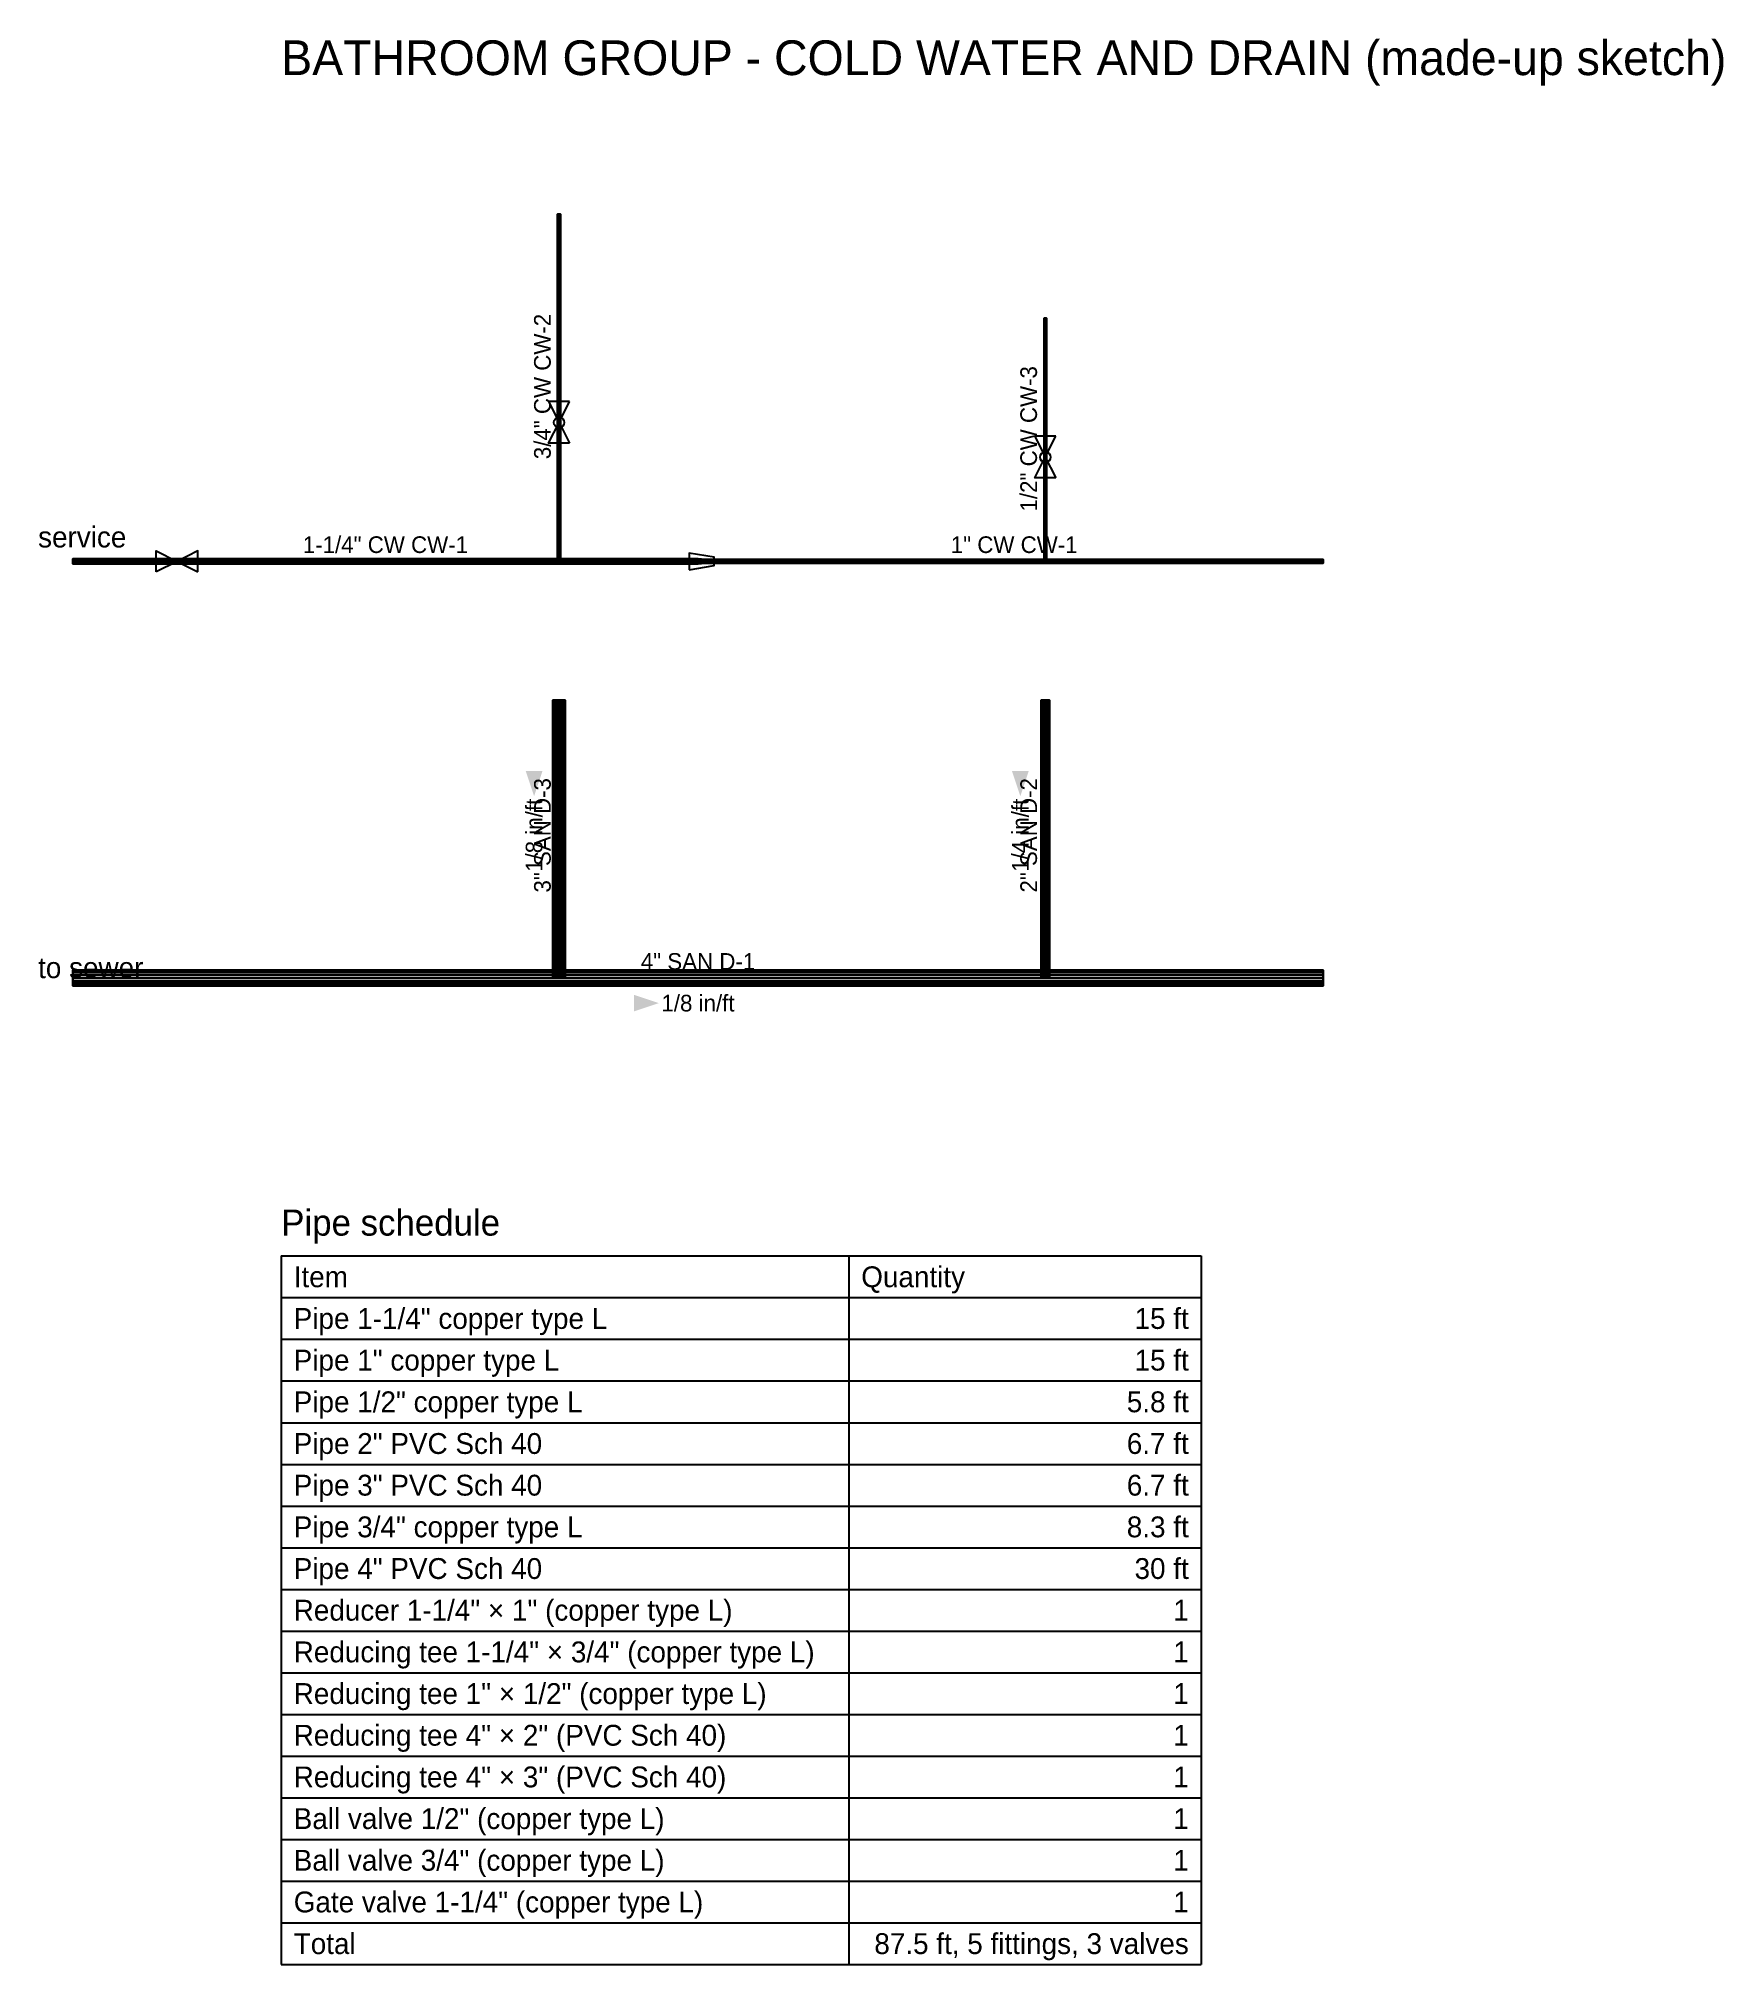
# Model space of a CAD drawing. Header units: inches. Extents: x -70 to 415, y -404 to 151.
import ezdxf
from ezdxf.enums import TextEntityAlignment as Align

# ---------------------------------------------------------------- set-up
doc = ezdxf.new("R2010")
doc.units = ezdxf.units.IN
doc.header["$MEASUREMENT"] = 0
for name, color, linetype in [('CC-3D', 8, 'Continuous'), ('P-ANNO-SCHD', 7, 'Continuous'), ('P-DOMW-CWTR', 7, 'Continuous'), ('P-SANR-PIPE', 7, 'Continuous')]:
    doc.layers.add(name, color=color, linetype=linetype)

# ---------------------------------------------------------------- blocks, each defined once
blk = doc.blocks.new('*U256C5930CB0AE103')
at = {"color": 0}
for p, q in [((-60, 0), (-36, 0)), ((-24, 0), (120, 0)), ((120, 0), (300, 0))]:
    blk.add_line(p, q, dxfattribs=at)
at = {"color": 0, "flags": 128}
for points in [[(-36, -3), (-36, 3), (-30, 0)], [(-24, -3), (-24, 3), (-30, 0)], [(117.43125, -2.4), (124.63125, -1.2), (124.63125, 1.2), (117.43125, 2.4)]]:
    blk.add_lwpolyline(points, close=True, dxfattribs=at)
at = {"color": 0}
for s, p in [('1-1/4" CW CW-1', (30, 4.8)), ('1" CW CW-1', (211.03125, 4.8))]:
    blk.add_text(s, height=4.8, dxfattribs=at).set_placement(p, align=Align.MIDDLE_CENTER)
blk = doc.blocks.new('*U9EBAEF4C590B4C33')
at = {"color": 0}
for p, q in [((80, 46), (80, 100)), ((80, 0), (80, 34))]:
    blk.add_line(p, q, dxfattribs=at)
at = {"color": 0, "flags": 128}
for points in [[(83, 46), (77, 46), (80, 40)], [(83, 34), (77, 34), (80, 40)]]:
    blk.add_lwpolyline(points, close=True, dxfattribs=at)
at = {"color": 0}
blk.add_circle((80, 40), 1.5, dxfattribs=at)
blk.add_text('3/4" CW CW-2', height=4.8, rotation=90, dxfattribs=at).set_placement((75.2, 50.34375), align=Align.MIDDLE_CENTER)
blk = doc.blocks.new('*U578DC77557B78533')
at = {"color": 0}
for p, q in [((220, 36), (220, 70)), ((220, 0), (220, 24))]:
    blk.add_line(p, q, dxfattribs=at)
at = {"color": 0, "flags": 128}
for points in [[(223, 36), (217, 36), (220, 30)], [(223, 24), (217, 24), (220, 30)]]:
    blk.add_lwpolyline(points, close=True, dxfattribs=at)
at = {"color": 0}
blk.add_circle((220, 30), 1.5, dxfattribs=at)
blk.add_text('1/2" CW CW-3', height=4.8, rotation=90, dxfattribs=at).set_placement((215.2, 35.28125), align=Align.MIDDLE_CENTER)
blk = doc.blocks.new('*U0C0E658639084C20')
at = {"color": 0}
blk.add_line((-60, -120), (300, -120), dxfattribs=at)
blk.add_solid([(101.53, -129.6), (108.73, -127.2), (101.53, -124.8)], dxfattribs=at)
for s, p in [('4" SAN D-1', (120, -115.2)), ('1/8 in/ft', (120, -127.2))]:
    blk.add_text(s, height=4.8, dxfattribs=at).set_placement(p, align=Align.MIDDLE_CENTER)
blk = doc.blocks.new('*U2BAEEB14CDB3A947')
at = {"color": 0}
blk.add_line((220, -40), (220, -120), dxfattribs=at)
blk.add_solid([(210.4, -60.41), (212.8, -67.61), (215.2, -60.41)], dxfattribs=at)
for s, p in [('2" SAN D-2', (215.2, -78.88)), ('1/4 in/ft', (212.8, -78.88))]:
    blk.add_text(s, height=4.8, rotation=90, dxfattribs=at).set_placement(p, align=Align.MIDDLE_CENTER)
blk = doc.blocks.new('*UD1677540BDF30BA9')
at = {"color": 0}
blk.add_line((80, -40), (80, -120), dxfattribs=at)
blk.add_solid([(70.4, -60.41), (72.8, -67.61), (75.2, -60.41)], dxfattribs=at)
for s, p in [('3" SAN D-3', (75.2, -78.88)), ('1/8 in/ft', (72.8, -78.88))]:
    blk.add_text(s, height=4.8, rotation=90, dxfattribs=at).set_placement(p, align=Align.MIDDLE_CENTER)
blk = doc.blocks.new('*U395E090E3C04CB55')
at = {"color": 0}
for p, q in [((0, 0), (264.9, 0)), ((0, 0), (0, -204)), ((163.4, 0), (163.4, -204)), ((264.9, 0), (264.9, -204)), ((0, -12), (264.9, -12)), ((0, -24), (264.9, -24)), ((0, -36), (264.9, -36)), ((0, -48), (264.9, -48)), ((0, -60), (264.9, -60)), ((0, -72), (264.9, -72)), ((0, -84), (264.9, -84)), ((0, -96), (264.9, -96)), ((0, -108), (264.9, -108)), ((0, -120), (264.9, -120)), ((0, -132), (264.9, -132)), ((0, -144), (264.9, -144)), ((0, -156), (264.9, -156)), ((0, -168), (264.9, -168)), ((0, -180), (264.9, -180)), ((0, -192), (264.9, -192)), ((0, -204), (264.9, -204))]:
    blk.add_line(p, q, dxfattribs=at)
blk.add_text('Pipe schedule', height=7.5, dxfattribs=at).set_placement((0, 3.6), align=Align.BOTTOM_LEFT)
for s, p in [('Item', (3.6, -6)), ('Quantity', (167, -6)), ('Pipe 1-1/4" copper type L', (3.6, -18)), ('Pipe 1" copper type L', (3.6, -30)), ('Pipe 1/2" copper type L', (3.6, -42)), ('Pipe 2" PVC Sch 40', (3.6, -54)), ('Pipe 3" PVC Sch 40', (3.6, -66)), ('Pipe 3/4" copper type L', (3.6, -78)), ('Pipe 4" PVC Sch 40', (3.6, -90)), ('Reducer 1-1/4" × 1" (copper type L)', (3.6, -102)), ('Reducing tee 1-1/4" × 3/4" (copper type L)', (3.6, -114)), ('Reducing tee 1" × 1/2" (copper type L)', (3.6, -126)), ('Reducing tee 4" × 2" (PVC Sch 40)', (3.6, -138)), ('Reducing tee 4" × 3" (PVC Sch 40)', (3.6, -150)), ('Ball valve 1/2" (copper type L)', (3.6, -162)), ('Ball valve 3/4" (copper type L)', (3.6, -174)), ('Gate valve 1-1/4" (copper type L)', (3.6, -186)), ('Total', (3.6, -198))]:
    blk.add_text(s, height=6, dxfattribs=at).set_placement(p, align=Align.MIDDLE_LEFT)
for s, p in [('15 ft', (261.3, -18)), ('15 ft', (261.3, -30)), ('5.8 ft', (261.3, -42)), ('6.7 ft', (261.3, -54)), ('6.7 ft', (261.3, -66)), ('8.3 ft', (261.3, -78)), ('30 ft', (261.3, -90)), ('1', (261.3, -102)), ('1', (261.3, -114)), ('1', (261.3, -126)), ('1', (261.3, -138)), ('1', (261.3, -150)), ('1', (261.3, -162)), ('1', (261.3, -174)), ('1', (261.3, -186)), ('87.5 ft, 5 fittings, 3 valves', (261.3, -198))]:
    blk.add_text(s, height=6, dxfattribs=at).set_placement(p, align=Align.MIDDLE_RIGHT)

msp = doc.modelspace()

# ---------------------------------------------------------------- linework, layer by layer
at = {"layer": 'CC-3D'}
for points in [[(79.6, 0, 107.83), (79.56, 0, 108), (79.56, 100, 108), (79.6, 100, 107.83)], [(79.56, 0, 108), (79.6, 0, 108.17), (79.6, 100, 108.17), (79.56, 100, 108)], [(79.69, 0, 107.69), (79.6, 0, 107.83), (79.6, 100, 107.83), (79.69, 100, 107.69)], [(79.6, 0, 108.17), (79.69, 0, 108.31), (79.69, 100, 108.31), (79.6, 100, 108.17)], [(79.83, 0, 107.6), (79.69, 0, 107.69), (79.69, 100, 107.69), (79.83, 100, 107.6)], [(79.69, 0, 108.31), (79.83, 0, 108.4), (79.83, 100, 108.4), (79.69, 100, 108.31)], [(80, 0, 107.56), (79.83, 0, 107.6), (79.83, 100, 107.6), (80, 100, 107.56)], [(79.83, 0, 108.4), (80, 0, 108.44), (80, 100, 108.44), (79.83, 100, 108.4)], [(80.17, 0, 107.6), (80, 0, 107.56), (80, 100, 107.56), (80.17, 100, 107.6)], [(80, 0, 108.44), (80.17, 0, 108.4), (80.17, 100, 108.4), (80, 100, 108.44)], [(80.31, 0, 107.69), (80.17, 0, 107.6), (80.17, 100, 107.6), (80.31, 100, 107.69)], [(80.17, 0, 108.4), (80.31, 0, 108.31), (80.31, 100, 108.31), (80.17, 100, 108.4)], [(80.31, 0, 108.31), (80.4, 0, 108.17), (80.4, 100, 108.17), (80.31, 100, 108.31)], [(80.4, 0, 107.83), (80.31, 0, 107.69), (80.31, 100, 107.69), (80.4, 100, 107.83)], [(80.4, 0, 108.17), (80.44, 0, 108), (80.44, 100, 108), (80.4, 100, 108.17)], [(80.44, 0, 108), (80.4, 0, 107.83), (80.4, 100, 107.83), (80.44, 100, 108)], [(219.71, 0, 107.88), (219.69, 0, 108), (219.69, 70, 108), (219.71, 70, 107.88)], [(219.69, 0, 108), (219.71, 0, 108.12), (219.71, 70, 108.12), (219.69, 70, 108)], [(219.78, 0, 107.78), (219.71, 0, 107.88), (219.71, 70, 107.88), (219.78, 70, 107.78)], [(219.71, 0, 108.12), (219.78, 0, 108.22), (219.78, 70, 108.22), (219.71, 70, 108.12)], [(219.88, 0, 107.71), (219.78, 0, 107.78), (219.78, 70, 107.78), (219.88, 70, 107.71)], [(219.78, 0, 108.22), (219.88, 0, 108.29), (219.88, 70, 108.29), (219.78, 70, 108.22)], [(220, 0, 107.69), (219.88, 0, 107.71), (219.88, 70, 107.71), (220, 70, 107.69)], [(219.88, 0, 108.29), (220, 0, 108.31), (220, 70, 108.31), (219.88, 70, 108.29)], [(220.12, 0, 107.71), (220, 0, 107.69), (220, 70, 107.69), (220.12, 70, 107.71)], [(220, 0, 108.31), (220.12, 0, 108.29), (220.12, 70, 108.29), (220, 70, 108.31)], [(220.22, 0, 107.78), (220.12, 0, 107.71), (220.12, 70, 107.71), (220.22, 70, 107.78)], [(220.12, 0, 108.29), (220.22, 0, 108.22), (220.22, 70, 108.22), (220.12, 70, 108.29)], [(220.22, 0, 108.22), (220.29, 0, 108.12), (220.29, 70, 108.12), (220.22, 70, 108.22)], [(220.29, 0, 107.88), (220.22, 0, 107.78), (220.22, 70, 107.78), (220.29, 70, 107.88)], [(220.29, 0, 108.12), (220.31, 0, 108), (220.31, 70, 108), (220.29, 70, 108.12)], [(220.31, 0, 108), (220.29, 0, 107.88), (220.29, 70, 107.88), (220.31, 70, 108)], [(-60, 0.64, 107.74), (-60, 0.69, 108), (120, 0.69, 108), (120, 0.64, 107.74)], [(-60, 0.69, 108), (-60, 0.64, 108.26), (120, 0.64, 108.26), (120, 0.69, 108)], [(-60, 0.49, 107.51), (-60, 0.64, 107.74), (120, 0.64, 107.74), (120, 0.49, 107.51)], [(-60, 0.64, 108.26), (-60, 0.49, 108.49), (120, 0.49, 108.49), (120, 0.64, 108.26)], [(-60, 0.26, 107.36), (-60, 0.49, 107.51), (120, 0.49, 107.51), (120, 0.26, 107.36)], [(-60, 0.49, 108.49), (-60, 0.26, 108.64), (120, 0.26, 108.64), (120, 0.49, 108.49)], [(-60, 0, 107.31), (-60, 0.26, 107.36), (120, 0.26, 107.36), (120, 0, 107.31)], [(-60, 0.26, 108.64), (-60, 0, 108.69), (120, 0, 108.69), (120, 0.26, 108.64)], [(-60, -0.26, 107.36), (-60, 0, 107.31), (120, 0, 107.31), (120, -0.26, 107.36)], [(-60, 0, 108.69), (-60, -0.26, 108.64), (120, -0.26, 108.64), (120, 0, 108.69)], [(120, 0.64, 107.74), (120, 0.69, 108), (122.06, 0.56, 108), (122.06, 0.52, 107.78)], [(120, 0.69, 108), (120, 0.64, 108.26), (122.06, 0.52, 108.22), (122.06, 0.56, 108)], [(120, 0.49, 107.51), (120, 0.64, 107.74), (122.06, 0.52, 107.78), (122.06, 0.4, 107.6)], [(120, 0.64, 108.26), (120, 0.49, 108.49), (122.06, 0.4, 108.4), (122.06, 0.52, 108.22)], [(120, 0.26, 107.36), (120, 0.49, 107.51), (122.06, 0.4, 107.6), (122.06, 0.22, 107.48)], [(120, 0.49, 108.49), (120, 0.26, 108.64), (122.06, 0.22, 108.52), (122.06, 0.4, 108.4)], [(120, 0, 107.31), (120, 0.26, 107.36), (122.06, 0.22, 107.48), (122.06, 0, 107.44)], [(120, 0.26, 108.64), (120, 0, 108.69), (122.06, 0, 108.56), (122.06, 0.22, 108.52)], [(120, -0.26, 107.36), (120, 0, 107.31), (122.06, 0, 107.44), (122.06, -0.22, 107.48)], [(120, 0, 108.69), (120, -0.26, 108.64), (122.06, -0.22, 108.52), (122.06, 0, 108.56)], [(122.06, 0.52, 107.78), (122.06, 0.56, 108), (300, 0.56, 108), (300, 0.52, 107.78)], [(122.06, 0.56, 108), (122.06, 0.52, 108.22), (300, 0.52, 108.22), (300, 0.56, 108)], [(122.06, 0.4, 107.6), (122.06, 0.52, 107.78), (300, 0.52, 107.78), (300, 0.4, 107.6)], [(122.06, 0.52, 108.22), (122.06, 0.4, 108.4), (300, 0.4, 108.4), (300, 0.52, 108.22)], [(122.06, 0.22, 107.48), (122.06, 0.4, 107.6), (300, 0.4, 107.6), (300, 0.22, 107.48)], [(122.06, 0.4, 108.4), (122.06, 0.22, 108.52), (300, 0.22, 108.52), (300, 0.4, 108.4)], [(122.06, 0, 107.44), (122.06, 0.22, 107.48), (300, 0.22, 107.48), (300, 0, 107.44)], [(122.06, 0.22, 108.52), (122.06, 0, 108.56), (300, 0, 108.56), (300, 0.22, 108.52)], [(122.06, -0.22, 107.48), (122.06, 0, 107.44), (300, 0, 107.44), (300, -0.22, 107.48)], [(122.06, 0, 108.56), (122.06, -0.22, 108.52), (300, -0.22, 108.52), (300, 0, 108.56)], [(-60, -0.49, 107.51), (-60, -0.26, 107.36), (120, -0.26, 107.36), (120, -0.49, 107.51)], [(-60, -0.26, 108.64), (-60, -0.49, 108.49), (120, -0.49, 108.49), (120, -0.26, 108.64)], [(-60, -0.49, 108.49), (-60, -0.64, 108.26), (120, -0.64, 108.26), (120, -0.49, 108.49)], [(-60, -0.64, 107.74), (-60, -0.49, 107.51), (120, -0.49, 107.51), (120, -0.64, 107.74)], [(-60, -0.64, 108.26), (-60, -0.69, 108), (120, -0.69, 108), (120, -0.64, 108.26)], [(-60, -0.69, 108), (-60, -0.64, 107.74), (120, -0.64, 107.74), (120, -0.69, 108)], [(120, -0.49, 107.51), (120, -0.26, 107.36), (122.06, -0.22, 107.48), (122.06, -0.4, 107.6)], [(120, -0.26, 108.64), (120, -0.49, 108.49), (122.06, -0.4, 108.4), (122.06, -0.22, 108.52)], [(120, -0.49, 108.49), (120, -0.64, 108.26), (122.06, -0.52, 108.22), (122.06, -0.4, 108.4)], [(120, -0.64, 107.74), (120, -0.49, 107.51), (122.06, -0.4, 107.6), (122.06, -0.52, 107.78)], [(120, -0.64, 108.26), (120, -0.69, 108), (122.06, -0.56, 108), (122.06, -0.52, 108.22)], [(120, -0.69, 108), (120, -0.64, 107.74), (122.06, -0.52, 107.78), (122.06, -0.56, 108)], [(122.06, -0.4, 107.6), (122.06, -0.22, 107.48), (300, -0.22, 107.48), (300, -0.4, 107.6)], [(122.06, -0.22, 108.52), (122.06, -0.4, 108.4), (300, -0.4, 108.4), (300, -0.22, 108.52)], [(122.06, -0.4, 108.4), (122.06, -0.52, 108.22), (300, -0.52, 108.22), (300, -0.4, 108.4)], [(122.06, -0.52, 107.78), (122.06, -0.4, 107.6), (300, -0.4, 107.6), (300, -0.52, 107.78)], [(122.06, -0.52, 108.22), (122.06, -0.56, 108), (300, -0.56, 108), (300, -0.52, 108.22)], [(122.06, -0.56, 108), (122.06, -0.52, 107.78), (300, -0.52, 107.78), (300, -0.56, 108)], [(78.38, -40, 97.67), (78.25, -40, 97), (78.25, -120, 96.17), (78.38, -120, 96.84)], [(78.25, -40, 97), (78.38, -40, 96.33), (78.38, -120, 95.5), (78.25, -120, 96.17)], [(78.76, -40, 98.24), (78.38, -40, 97.67), (78.38, -120, 96.84), (78.76, -120, 97.4)], [(78.38, -40, 96.33), (78.76, -40, 95.76), (78.76, -120, 94.93), (78.38, -120, 95.5)], [(78.76, -40, 95.76), (79.33, -40, 95.38), (79.33, -120, 94.55), (78.76, -120, 94.93)], [(79.33, -40, 98.62), (78.76, -40, 98.24), (78.76, -120, 97.4), (79.33, -120, 97.78)], [(79.33, -40, 95.38), (80, -40, 95.25), (80, -120, 94.42), (79.33, -120, 94.55)], [(80, -40, 98.75), (79.33, -40, 98.62), (79.33, -120, 97.78), (80, -120, 97.92)], [(80, -40, 95.25), (80.67, -40, 95.38), (80.67, -120, 94.55), (80, -120, 94.42)], [(80.67, -40, 98.62), (80, -40, 98.75), (80, -120, 97.92), (80.67, -120, 97.78)], [(80.67, -40, 95.38), (81.24, -40, 95.76), (81.24, -120, 94.93), (80.67, -120, 94.55)], [(81.24, -40, 98.24), (80.67, -40, 98.62), (80.67, -120, 97.78), (81.24, -120, 97.4)], [(81.24, -40, 95.76), (81.62, -40, 96.33), (81.62, -120, 95.5), (81.24, -120, 94.93)], [(81.62, -40, 97.67), (81.24, -40, 98.24), (81.24, -120, 97.4), (81.62, -120, 96.84)], [(81.62, -40, 96.33), (81.75, -40, 97), (81.75, -120, 96.17), (81.62, -120, 95.5)], [(81.75, -40, 97), (81.62, -40, 97.67), (81.62, -120, 96.84), (81.75, -120, 96.17)], [(218.9, -40, 97.45), (218.81, -40, 97), (218.81, -120, 95.33), (218.9, -120, 95.79)], [(218.81, -40, 97), (218.9, -40, 96.55), (218.9, -120, 94.88), (218.81, -120, 95.33)], [(219.16, -40, 97.84), (218.9, -40, 97.45), (218.9, -120, 95.79), (219.16, -120, 96.17)], [(218.9, -40, 96.55), (219.16, -40, 96.16), (219.16, -120, 94.49), (218.9, -120, 94.88)], [(219.16, -40, 96.16), (219.55, -40, 95.9), (219.55, -120, 94.24), (219.16, -120, 94.49)], [(219.55, -40, 98.1), (219.16, -40, 97.84), (219.16, -120, 96.17), (219.55, -120, 96.43)], [(219.55, -40, 95.9), (220, -40, 95.81), (220, -120, 94.15), (219.55, -120, 94.24)], [(220, -40, 98.19), (219.55, -40, 98.1), (219.55, -120, 96.43), (220, -120, 96.52)], [(220, -40, 95.81), (220.45, -40, 95.9), (220.45, -120, 94.24), (220, -120, 94.15)], [(220.45, -40, 98.1), (220, -40, 98.19), (220, -120, 96.52), (220.45, -120, 96.43)], [(220.45, -40, 95.9), (220.84, -40, 96.16), (220.84, -120, 94.49), (220.45, -120, 94.24)], [(220.84, -40, 97.84), (220.45, -40, 98.1), (220.45, -120, 96.43), (220.84, -120, 96.17)], [(220.84, -40, 96.16), (221.1, -40, 96.55), (221.1, -120, 94.88), (220.84, -120, 94.49)], [(221.1, -40, 97.45), (220.84, -40, 97.84), (220.84, -120, 96.17), (221.1, -120, 95.79)], [(221.1, -40, 96.55), (221.19, -40, 97), (221.19, -120, 95.33), (221.1, -120, 94.88)], [(221.19, -40, 97), (221.1, -40, 97.45), (221.1, -120, 95.79), (221.19, -120, 95.33)], [(-60, -117.92, 95.14), (-60, -117.75, 96), (300, -117.75, 92.25), (300, -117.92, 91.39)], [(-60, -117.75, 96), (-60, -117.92, 96.86), (300, -117.92, 93.11), (300, -117.75, 92.25)], [(-60, -118.41, 94.41), (-60, -117.92, 95.14), (300, -117.92, 91.39), (300, -118.41, 90.66)], [(-60, -117.92, 96.86), (-60, -118.41, 97.59), (300, -118.41, 93.84), (300, -117.92, 93.11)], [(-60, -119.14, 93.92), (-60, -118.41, 94.41), (300, -118.41, 90.66), (300, -119.14, 90.17)], [(-60, -118.41, 97.59), (-60, -119.14, 98.08), (300, -119.14, 94.33), (300, -118.41, 93.84)], [(-60, -120, 93.75), (-60, -119.14, 93.92), (300, -119.14, 90.17), (300, -120, 90)], [(-60, -119.14, 98.08), (-60, -120, 98.25), (300, -120, 94.5), (300, -119.14, 94.33)], [(-60, -120.86, 93.92), (-60, -120, 93.75), (300, -120, 90), (300, -120.86, 90.17)], [(-60, -120, 98.25), (-60, -120.86, 98.08), (300, -120.86, 94.33), (300, -120, 94.5)], [(-60, -121.59, 94.41), (-60, -120.86, 93.92), (300, -120.86, 90.17), (300, -121.59, 90.66)], [(-60, -120.86, 98.08), (-60, -121.59, 97.59), (300, -121.59, 93.84), (300, -120.86, 94.33)], [(-60, -121.59, 97.59), (-60, -122.08, 96.86), (300, -122.08, 93.11), (300, -121.59, 93.84)], [(-60, -122.08, 95.14), (-60, -121.59, 94.41), (300, -121.59, 90.66), (300, -122.08, 91.39)], [(-60, -122.08, 96.86), (-60, -122.25, 96), (300, -122.25, 92.25), (300, -122.08, 93.11)], [(-60, -122.25, 96), (-60, -122.08, 95.14), (300, -122.08, 91.39), (300, -122.25, 92.25)]]:
    msp.add_3dface(points, dxfattribs=at)
for points, invisible_edges in [([(79.69, 100, 107.69), (79.6, 100, 107.83), (79.56, 100, 108)], 8), ([(79.56, 100, 108), (79.6, 100, 108.17), (79.69, 100, 108.31)], 8), ([(80, 100, 107.56), (79.69, 100, 107.69), (79.56, 100, 108)], 11), ([(79.56, 100, 108), (79.69, 100, 108.31), (80, 100, 108.44)], 11), ([(80.44, 100, 108), (80, 100, 107.56), (79.56, 100, 108)], 11), ([(79.56, 100, 108), (80, 100, 108.44), (80.44, 100, 108)], 11), ([(80, 100, 107.56), (79.83, 100, 107.6), (79.69, 100, 107.69)], 8), ([(79.69, 100, 108.31), (79.83, 100, 108.4), (80, 100, 108.44)], 8), ([(80.31, 100, 107.69), (80.17, 100, 107.6), (80, 100, 107.56)], 8), ([(80, 100, 108.44), (80.17, 100, 108.4), (80.31, 100, 108.31)], 8), ([(80.44, 100, 108), (80.31, 100, 107.69), (80, 100, 107.56)], 11), ([(80, 100, 108.44), (80.31, 100, 108.31), (80.44, 100, 108)], 11), ([(80.44, 100, 108), (80.4, 100, 107.83), (80.31, 100, 107.69)], 8), ([(80.31, 100, 108.31), (80.4, 100, 108.17), (80.44, 100, 108)], 8), ([(219.78, 70, 107.78), (219.71, 70, 107.88), (219.69, 70, 108)], 8), ([(219.69, 70, 108), (219.71, 70, 108.12), (219.78, 70, 108.22)], 8), ([(220, 70, 107.69), (219.78, 70, 107.78), (219.69, 70, 108)], 11), ([(219.69, 70, 108), (219.78, 70, 108.22), (220, 70, 108.31)], 11), ([(220.31, 70, 108), (220, 70, 107.69), (219.69, 70, 108)], 11), ([(219.69, 70, 108), (220, 70, 108.31), (220.31, 70, 108)], 11), ([(220, 70, 107.69), (219.88, 70, 107.71), (219.78, 70, 107.78)], 8), ([(219.78, 70, 108.22), (219.88, 70, 108.29), (220, 70, 108.31)], 8), ([(220.22, 70, 107.78), (220.12, 70, 107.71), (220, 70, 107.69)], 8), ([(220, 70, 108.31), (220.12, 70, 108.29), (220.22, 70, 108.22)], 8), ([(220.31, 70, 108), (220.22, 70, 107.78), (220, 70, 107.69)], 11), ([(220, 70, 108.31), (220.22, 70, 108.22), (220.31, 70, 108)], 11), ([(220.31, 70, 108), (220.29, 70, 107.88), (220.22, 70, 107.78)], 8), ([(220.22, 70, 108.22), (220.29, 70, 108.12), (220.31, 70, 108)], 8), ([(-60, 0.64, 108.26), (-60, 0.69, 108), (-60, 0.64, 107.74)], 8), ([(-60, 0.26, 108.64), (-60, 0.49, 108.49), (-60, 0.64, 108.26)], 8), ([(-60, 0.64, 107.74), (-60, 0.49, 107.51), (-60, 0.26, 107.36)], 8), ([(-60, 0.26, 108.64), (-60, 0.64, 108.26), (-60, 0.64, 107.74)], 11), ([(-60, 0.64, 107.74), (-60, 0.26, 107.36), (-60, -0.26, 107.36)], 11), ([(-60, 0.26, 108.64), (-60, 0.64, 107.74), (-60, -0.26, 107.36)], 11), ([(-60, -0.26, 108.64), (-60, 0, 108.69), (-60, 0.26, 108.64)], 8), ([(-60, 0.26, 107.36), (-60, 0, 107.31), (-60, -0.26, 107.36)], 8), ([(-60, -0.64, 108.26), (-60, -0.26, 108.64), (-60, 0.26, 108.64)], 11), ([(-60, -0.26, 107.36), (-60, -0.64, 108.26), (-60, 0.26, 108.64)], 11), ([(79.6, 0, 108.17), (79.56, 0, 108), (79.6, 0, 107.83)], 8), ([(79.83, 0, 108.4), (79.69, 0, 108.31), (79.6, 0, 108.17)], 8), ([(79.6, 0, 107.83), (79.69, 0, 107.69), (79.83, 0, 107.6)], 8), ([(79.83, 0, 108.4), (79.6, 0, 108.17), (79.6, 0, 107.83)], 11), ([(79.6, 0, 107.83), (79.83, 0, 107.6), (80.17, 0, 107.6)], 11), ([(79.83, 0, 108.4), (79.6, 0, 107.83), (80.17, 0, 107.6)], 11), ([(80.17, 0, 108.4), (80, 0, 108.44), (79.83, 0, 108.4)], 8), ([(79.83, 0, 107.6), (80, 0, 107.56), (80.17, 0, 107.6)], 8), ([(80.4, 0, 108.17), (80.17, 0, 108.4), (79.83, 0, 108.4)], 11), ([(80.17, 0, 107.6), (80.4, 0, 108.17), (79.83, 0, 108.4)], 11), ([(80.17, 0, 107.6), (80.31, 0, 107.69), (80.4, 0, 107.83)], 8), ([(80.4, 0, 108.17), (80.31, 0, 108.31), (80.17, 0, 108.4)], 8), ([(80.17, 0, 107.6), (80.4, 0, 107.83), (80.4, 0, 108.17)], 11), ([(80.4, 0, 107.83), (80.44, 0, 108), (80.4, 0, 108.17)], 8), ([(219.71, 0, 108.12), (219.69, 0, 108), (219.71, 0, 107.88)], 8), ([(219.88, 0, 108.29), (219.78, 0, 108.22), (219.71, 0, 108.12)], 8), ([(219.71, 0, 107.88), (219.78, 0, 107.78), (219.88, 0, 107.71)], 8), ([(219.88, 0, 108.29), (219.71, 0, 108.12), (219.71, 0, 107.88)], 11), ([(219.71, 0, 107.88), (219.88, 0, 107.71), (220.12, 0, 107.71)], 11), ([(219.88, 0, 108.29), (219.71, 0, 107.88), (220.12, 0, 107.71)], 11), ([(220.12, 0, 108.29), (220, 0, 108.31), (219.88, 0, 108.29)], 8), ([(219.88, 0, 107.71), (220, 0, 107.69), (220.12, 0, 107.71)], 8), ([(220.29, 0, 108.12), (220.12, 0, 108.29), (219.88, 0, 108.29)], 11), ([(220.12, 0, 107.71), (220.29, 0, 108.12), (219.88, 0, 108.29)], 11), ([(220.12, 0, 107.71), (220.22, 0, 107.78), (220.29, 0, 107.88)], 8), ([(220.29, 0, 108.12), (220.22, 0, 108.22), (220.12, 0, 108.29)], 8), ([(220.12, 0, 107.71), (220.29, 0, 107.88), (220.29, 0, 108.12)], 11), ([(220.29, 0, 107.88), (220.31, 0, 108), (220.29, 0, 108.12)], 8), ([(300, 0.4, 107.6), (300, 0.52, 107.78), (300, 0.56, 108)], 8), ([(300, 0.56, 108), (300, 0.52, 108.22), (300, 0.4, 108.4)], 8), ([(300, 0, 107.44), (300, 0.4, 107.6), (300, 0.56, 108)], 11), ([(300, 0.56, 108), (300, 0.4, 108.4), (300, 0, 108.56)], 11), ([(300, -0.56, 108), (300, 0, 107.44), (300, 0.56, 108)], 11), ([(300, 0.56, 108), (300, 0, 108.56), (300, -0.56, 108)], 11), ([(300, 0, 107.44), (300, 0.22, 107.48), (300, 0.4, 107.6)], 8), ([(300, 0.4, 108.4), (300, 0.22, 108.52), (300, 0, 108.56)], 8), ([(300, -0.4, 107.6), (300, -0.22, 107.48), (300, 0, 107.44)], 8), ([(300, 0, 108.56), (300, -0.22, 108.52), (300, -0.4, 108.4)], 8), ([(300, -0.56, 108), (300, -0.4, 107.6), (300, 0, 107.44)], 11), ([(300, 0, 108.56), (300, -0.4, 108.4), (300, -0.56, 108)], 11), ([(-60, -0.26, 107.36), (-60, -0.49, 107.51), (-60, -0.64, 107.74)], 8), ([(-60, -0.64, 108.26), (-60, -0.49, 108.49), (-60, -0.26, 108.64)], 8), ([(-60, -0.26, 107.36), (-60, -0.64, 107.74), (-60, -0.64, 108.26)], 11), ([(-60, -0.64, 107.74), (-60, -0.69, 108), (-60, -0.64, 108.26)], 8), ([(300, -0.56, 108), (300, -0.52, 107.78), (300, -0.4, 107.6)], 8), ([(300, -0.4, 108.4), (300, -0.52, 108.22), (300, -0.56, 108)], 8), ([(78.38, -40, 96.33), (78.25, -40, 97), (78.38, -40, 97.67)], 8), ([(79.33, -40, 95.38), (78.76, -40, 95.76), (78.38, -40, 96.33)], 8), ([(78.38, -40, 97.67), (78.76, -40, 98.24), (79.33, -40, 98.62)], 8), ([(79.33, -40, 95.38), (78.38, -40, 96.33), (78.38, -40, 97.67)], 11), ([(78.38, -40, 97.67), (79.33, -40, 98.62), (80.67, -40, 98.62)], 11), ([(79.33, -40, 95.38), (78.38, -40, 97.67), (80.67, -40, 98.62)], 11), ([(79.33, -40, 98.62), (80, -40, 98.75), (80.67, -40, 98.62)], 8), ([(80.67, -40, 95.38), (80, -40, 95.25), (79.33, -40, 95.38)], 8), ([(81.62, -40, 96.33), (80.67, -40, 95.38), (79.33, -40, 95.38)], 11), ([(80.67, -40, 98.62), (81.62, -40, 96.33), (79.33, -40, 95.38)], 11), ([(80.67, -40, 98.62), (81.24, -40, 98.24), (81.62, -40, 97.67)], 8), ([(81.62, -40, 96.33), (81.24, -40, 95.76), (80.67, -40, 95.38)], 8), ([(80.67, -40, 98.62), (81.62, -40, 97.67), (81.62, -40, 96.33)], 11), ([(81.62, -40, 97.67), (81.75, -40, 97), (81.62, -40, 96.33)], 8), ([(218.9, -40, 96.55), (218.81, -40, 97), (218.9, -40, 97.45)], 8), ([(219.55, -40, 95.9), (219.16, -40, 96.16), (218.9, -40, 96.55)], 8), ([(218.9, -40, 97.45), (219.16, -40, 97.84), (219.55, -40, 98.1)], 8), ([(219.55, -40, 95.9), (218.9, -40, 96.55), (218.9, -40, 97.45)], 11), ([(218.9, -40, 97.45), (219.55, -40, 98.1), (220.45, -40, 98.1)], 11), ([(219.55, -40, 95.9), (218.9, -40, 97.45), (220.45, -40, 98.1)], 11), ([(219.55, -40, 98.1), (220, -40, 98.19), (220.45, -40, 98.1)], 8), ([(220.45, -40, 95.9), (220, -40, 95.81), (219.55, -40, 95.9)], 8), ([(221.1, -40, 96.55), (220.45, -40, 95.9), (219.55, -40, 95.9)], 11), ([(220.45, -40, 98.1), (221.1, -40, 96.55), (219.55, -40, 95.9)], 11), ([(220.45, -40, 98.1), (220.84, -40, 97.84), (221.1, -40, 97.45)], 8), ([(221.1, -40, 96.55), (220.84, -40, 96.16), (220.45, -40, 95.9)], 8), ([(220.45, -40, 98.1), (221.1, -40, 97.45), (221.1, -40, 96.55)], 11), ([(221.1, -40, 97.45), (221.19, -40, 97), (221.1, -40, 96.55)], 8), ([(-60, -117.92, 96.86), (-60, -117.75, 96), (-60, -117.92, 95.14)], 8), ([(-60, -119.14, 98.08), (-60, -118.41, 97.59), (-60, -117.92, 96.86)], 8), ([(-60, -117.92, 95.14), (-60, -118.41, 94.41), (-60, -119.14, 93.92)], 8), ([(-60, -119.14, 98.08), (-60, -117.92, 96.86), (-60, -117.92, 95.14)], 11), ([(-60, -117.92, 95.14), (-60, -119.14, 93.92), (-60, -120.86, 93.92)], 11), ([(-60, -119.14, 98.08), (-60, -117.92, 95.14), (-60, -120.86, 93.92)], 11), ([(-60, -120.86, 98.08), (-60, -120, 98.25), (-60, -119.14, 98.08)], 8), ([(-60, -119.14, 93.92), (-60, -120, 93.75), (-60, -120.86, 93.92)], 8), ([(-60, -122.08, 96.86), (-60, -120.86, 98.08), (-60, -119.14, 98.08)], 11), ([(-60, -120.86, 93.92), (-60, -122.08, 96.86), (-60, -119.14, 98.08)], 11), ([(-60, -120.86, 93.92), (-60, -121.59, 94.41), (-60, -122.08, 95.14)], 8), ([(-60, -122.08, 96.86), (-60, -121.59, 97.59), (-60, -120.86, 98.08)], 8), ([(-60, -120.86, 93.92), (-60, -122.08, 95.14), (-60, -122.08, 96.86)], 11), ([(78.25, -120, 96.17), (78.38, -120, 95.5), (78.76, -120, 94.93)], 8), ([(78.76, -120, 97.4), (78.38, -120, 96.84), (78.25, -120, 96.17)], 8), ([(78.25, -120, 96.17), (78.76, -120, 94.93), (80, -120, 94.42)], 11), ([(80, -120, 97.92), (78.76, -120, 97.4), (78.25, -120, 96.17)], 11), ([(78.25, -120, 96.17), (80, -120, 94.42), (81.75, -120, 96.17)], 11), ([(81.75, -120, 96.17), (80, -120, 97.92), (78.25, -120, 96.17)], 11), ([(78.76, -120, 94.93), (79.33, -120, 94.55), (80, -120, 94.42)], 8), ([(80, -120, 97.92), (79.33, -120, 97.78), (78.76, -120, 97.4)], 8), ([(80, -120, 94.42), (80.67, -120, 94.55), (81.24, -120, 94.93)], 8), ([(81.24, -120, 97.4), (80.67, -120, 97.78), (80, -120, 97.92)], 8), ([(80, -120, 94.42), (81.24, -120, 94.93), (81.75, -120, 96.17)], 11), ([(81.75, -120, 96.17), (81.24, -120, 97.4), (80, -120, 97.92)], 11), ([(81.24, -120, 94.93), (81.62, -120, 95.5), (81.75, -120, 96.17)], 8), ([(81.75, -120, 96.17), (81.62, -120, 96.84), (81.24, -120, 97.4)], 8), ([(218.81, -120, 95.33), (218.9, -120, 94.88), (219.16, -120, 94.49)], 8), ([(219.16, -120, 96.17), (218.9, -120, 95.79), (218.81, -120, 95.33)], 8), ([(218.81, -120, 95.33), (219.16, -120, 94.49), (220, -120, 94.15)], 11), ([(220, -120, 96.52), (219.16, -120, 96.17), (218.81, -120, 95.33)], 11), ([(218.81, -120, 95.33), (220, -120, 94.15), (221.19, -120, 95.33)], 11), ([(221.19, -120, 95.33), (220, -120, 96.52), (218.81, -120, 95.33)], 11), ([(219.16, -120, 94.49), (219.55, -120, 94.24), (220, -120, 94.15)], 8), ([(220, -120, 96.52), (219.55, -120, 96.43), (219.16, -120, 96.17)], 8), ([(220, -120, 94.15), (220.45, -120, 94.24), (220.84, -120, 94.49)], 8), ([(220.84, -120, 96.17), (220.45, -120, 96.43), (220, -120, 96.52)], 8), ([(220, -120, 94.15), (220.84, -120, 94.49), (221.19, -120, 95.33)], 11), ([(221.19, -120, 95.33), (220.84, -120, 96.17), (220, -120, 96.52)], 11), ([(220.84, -120, 94.49), (221.1, -120, 94.88), (221.19, -120, 95.33)], 8), ([(221.19, -120, 95.33), (221.1, -120, 95.79), (220.84, -120, 96.17)], 8), ([(300, -118.41, 90.66), (300, -117.92, 91.39), (300, -117.75, 92.25)], 8), ([(300, -117.75, 92.25), (300, -117.92, 93.11), (300, -118.41, 93.84)], 8), ([(300, -120, 90), (300, -118.41, 90.66), (300, -117.75, 92.25)], 11), ([(300, -117.75, 92.25), (300, -118.41, 93.84), (300, -120, 94.5)], 11), ([(300, -122.25, 92.25), (300, -120, 90), (300, -117.75, 92.25)], 11), ([(300, -117.75, 92.25), (300, -120, 94.5), (300, -122.25, 92.25)], 11), ([(300, -120, 90), (300, -119.14, 90.17), (300, -118.41, 90.66)], 8), ([(300, -118.41, 93.84), (300, -119.14, 94.33), (300, -120, 94.5)], 8), ([(300, -121.59, 90.66), (300, -120.86, 90.17), (300, -120, 90)], 8), ([(300, -120, 94.5), (300, -120.86, 94.33), (300, -121.59, 93.84)], 8), ([(300, -122.25, 92.25), (300, -121.59, 90.66), (300, -120, 90)], 11), ([(300, -120, 94.5), (300, -121.59, 93.84), (300, -122.25, 92.25)], 11), ([(300, -122.25, 92.25), (300, -122.08, 91.39), (300, -121.59, 90.66)], 8), ([(300, -121.59, 93.84), (300, -122.08, 93.11), (300, -122.25, 92.25)], 8), ([(-60, -122.08, 95.14), (-60, -122.25, 96), (-60, -122.08, 96.86)], 8)]:
    msp.add_3dface(points, dxfattribs=dict(at, invisible_edges=invisible_edges))

# ---------------------------------------------------------------- block references
at = {"layer": 'P-ANNO-SCHD'}
msp.add_blockref('*U395E090E3C04CB55', (0, -200), dxfattribs=at)
at = {"layer": 'P-DOMW-CWTR'}
for name in ['*U9EBAEF4C590B4C33', '*U578DC77557B78533', '*U256C5930CB0AE103']:
    msp.add_blockref(name, (0, 0), dxfattribs=at)
at = {"layer": 'P-SANR-PIPE'}
for name in ['*UD1677540BDF30BA9', '*U2BAEEB14CDB3A947', '*U0C0E658639084C20']:
    msp.add_blockref(name, (0, 0), dxfattribs=at)

# ---------------------------------------------------------------- texts
for s, height, p in [('BATHROOM GROUP - COLD WATER AND DRAIN (made-up sketch)', 10, (0, 140)), ('service', 6, (-70, 4)), ('to sewer', 6, (-70, -120))]:
    msp.add_text(s, height=height).set_placement(p)

doc.saveas('drawing.dxf')
